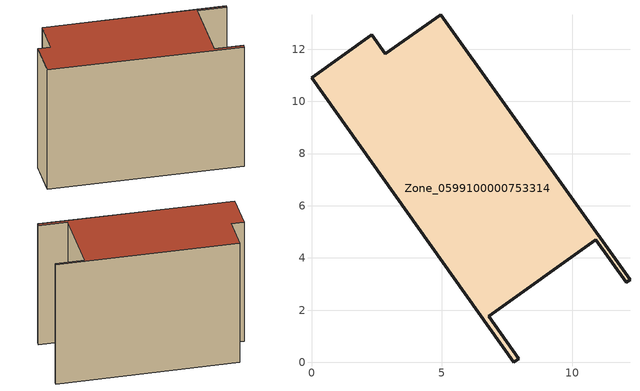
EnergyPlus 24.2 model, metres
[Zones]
Zone_0599100000753314
 floor ground (C_G): 4.95,13.32 12.21,3.17 12.06,3.07 10.9,4.69 6.79,1.77 7.94,0.13 7.76,0 0,10.91 2.31,12.56 2.83,11.83 z0
 wall outside (C_F): 2.83,11.83 2.31,12.56 0,10.91 7.76,0 7.94,0.13 6.79,1.77 10.9,4.69 12.06,3.07 12.21,3.17 4.95,13.32 2.83,11.83 z0:9.15
 roof outside (C_R): 12.21,3.17 4.95,13.32 2.83,11.83 2.31,12.56 0,10.91 7.76,0 7.94,0.13 6.79,1.77 10.9,4.69 12.06,3.07 z9.15
[BUILDING]
Pand.0599100000753314: North Axis=0; Terrain=City; Loads Convergence Tolerance Value=0.04; Temperature Convergence Tolerance Value=0.4; Solar Distribution=FullExterior; Maximum Number of Warmup Days=25; Minimum Number of Warmup Days=1
[Site:Location]
Rotterdam.The.Hague.AP_ZH_NLD Design_Conditions: Latitude=51.96; Longitude=4.45; Time Zone=1; Elevation=-4.5
[SITE:GROUNDTEMPERATURE:BUILDINGSURFACE]
18, 18, 18, 18, 18, 18, 18, 18, 18, 18, 18, 18
[MATERIAL] Thermal Absorptance=0.9; Solar Absorptance=0.7; Visible Absorptance=0.7
Name | Roughness | Thickness | Conductivity | Density | Specific Heat
G.TI.2006-2014 | MediumSmooth | 0.15 | 0.06 | 540 | 1210
F.TI.2006-2014 | Rough | 0.3 | 0.12 | 1920 | 840
R.TI.2006-2014 | MediumRough | 0.2 | 0.08 | 1500 | 1000
[CONSTRUCTION]
C_G: G.TI.2006-2014
C_F: F.TI.2006-2014
C_R: R.TI.2006-2014
[ZONE]
Zone_0599100000753314: Type=1; Multiplier=1; Ceiling Height=Autocalculate; Volume=Autocalculate; Floor Area=autocalculate; Part of Total Floor Area=Yes
[ZONEINFILTRATION:DESIGNFLOWRATE]
Infil_Zone_0599100000753314: Zone or ZoneList or Space or SpaceList=Zone_0599100000753314; Schedule=AlwaysOn; Design Flow Rate Calculation Method=Flow/Area; Flow Rate per Floor Area=0.0015; Constant Term Coefficient=1; Temperature Term Coefficient=0; Velocity Term Coefficient=0; Velocity Squared Term Coefficient=0
[HVACTEMPLATE:ZONE:IDEALLOADSAIRSYSTEM]
Zone_0599100000753314: Maximum Heating Supply Air Temperature=50; Minimum Cooling Supply Air Temperature=13; Maximum Heating Supply Air Humidity Ratio=0.0156; Minimum Cooling Supply Air Humidity Ratio=0.0077; Heating Limit=NoLimit; Cooling Limit=NoLimit; Dehumidification Control Type=ConstantSensibleHeatRatio; Cooling Sensible Heat Ratio=0.7; Dehumidification Setpoint=60; Humidification Control Type=None; Humidification Setpoint=30; Outdoor Air Method=None; Outdoor Air Flow Rate per Person=0.00944; Outdoor Air Flow Rate per Zone Floor Area=0; Outdoor Air Flow Rate per Zone=0; Demand Controlled Ventilation Type=None; Outdoor Air Economizer Type=NoEconomizer; Heat Recovery Type=None; Sensible Heat Recovery Effectiveness=0.7; Latent Heat Recovery Effectiveness=0.65
[ZONECONTROL:THERMOSTAT]
ThermostatControl_Zone_0599100000753314: Zone or ZoneList=Zone_0599100000753314; Control Type Schedule=DualSetpointControlType; Control 1=Thermostat_Zone_0599100000753314; Temperature Difference Between Cutout And Setpoint=0
[THERMOSTATSETPOINT:DUALSETPOINT]
Thermostat_Zone_0599100000753314: Heating Setpoint Temperature Schedule=HeatingSetpoint_Zone_0599100000753314; Cooling Setpoint Temperature Schedule=CoolingSetpoint_Zone_0599100000753314
[SCHEDULE:COMPACT]
HeatingSetpoint_Zone_0599100000753314: Through: 12/31, For: AllDays, Until: 24:00, 21
CoolingSetpoint_Zone_0599100000753314: Through: 12/31, For: AllDays, Until: 24:00, 24
DualSetpointControlType: Through: 12/31, For: AllDays, Until: 24:00, 4
AlwaysOn: Through: 12/31, For: AllDays, Until: 24:00, 1
